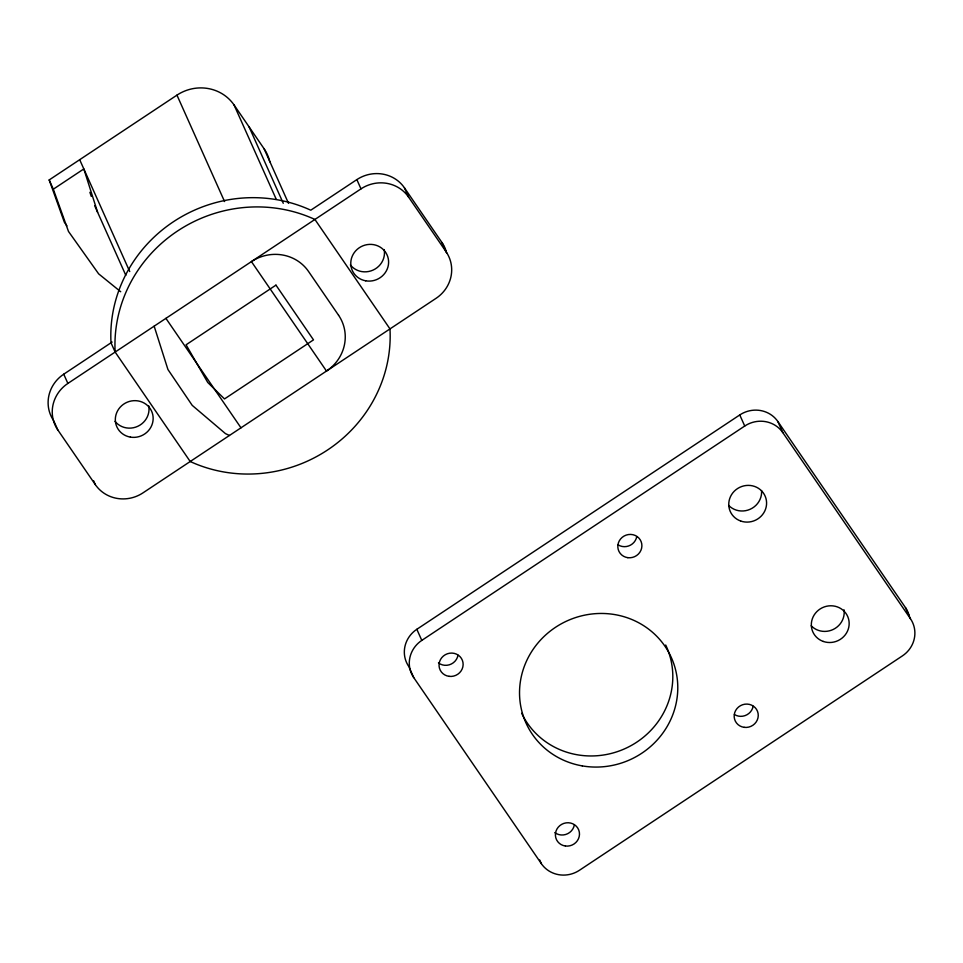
<?xml version="1.0" encoding="UTF-8"?>
<svg xmlns="http://www.w3.org/2000/svg" width="963" height="963" viewBox="0 0 963 963"><rect width="100%" height="100%" fill="white"/><g stroke="black" fill="none" stroke-linecap="round" stroke-linejoin="round"><path stroke-width="1.44" d="M66.941 225.848L64.352 222.212L49.185 179.949L176.963 95.132A41.578 39.76 -24.1 0 1 234.081 105.003L264.103 148.784L288.527 203.362M120.712 291.741L98.623 273.829L68.493 231.457L53.314 189.193L83.829 168.934L97.612 212.281M115.139 352.049A138.612 132.545 -24.1 0 1 314.913 219.456L389.979 328.913A138.612 132.545 -24.1 0 1 190.217 461.518L115.139 352.049L111.01 342.804A138.612 132.545 -24.1 0 1 310.772 210.199L356.852 179.612A34.656 33.139 -24.1 0 1 404.448 187.845L441.993 242.58L446.122 251.825A34.656 33.139 -24.1 0 1 436.058 298.325L142.945 492.887A34.656 33.139 -24.1 0 1 95.349 484.666L57.804 429.931L53.675 420.687A34.656 33.139 -24.1 0 1 63.739 374.186L112.129 342.058M57.804 429.931A34.656 33.139 -24.1 0 1 67.879 383.43L360.993 188.868A34.656 33.139 -24.1 0 1 408.589 197.09L446.122 251.825M416.835 629.296L739.765 414.945A27.722 26.507 -24.1 0 1 777.851 421.517L905.473 607.605L910.432 618.703A27.722 26.507 -24.1 0 1 902.379 655.911L579.449 870.275A27.722 26.507 -24.1 0 1 541.362 863.691L413.741 677.603L408.781 666.504A27.722 26.507 -24.1 0 1 416.835 629.296L421.794 640.395A27.722 26.507 -24.1 0 0 413.741 677.603M421.794 640.395L744.736 426.031A27.722 26.507 -24.1 0 1 782.811 432.616L910.432 618.703M229.447 435.469L225.438 433.603L192.215 405.363L167.935 369.503L154.152 326.156M165.913 318.356L240.979 427.825M777.851 421.517L782.811 432.616M739.765 414.945L744.736 426.031M404.448 187.845L408.589 197.09M356.852 179.612L360.993 188.868M249.092 126.899L283.278 203.301M234.081 105.003L276.188 199.148M539.713 859.983L541.362 863.691M176.963 95.132L224.572 201.556M79.688 159.689L129.74 271.578M94.699 205.757L125.828 275.346M49.185 179.949L53.314 189.193M63.739 374.186L67.879 383.43M93.567 480.706L95.349 484.666M89.896 192.299L91.28 196.428M761.564 490.576A19.055 18.225 -24.1 0 1 750.177 509.258A19.055 18.225 -24.1 0 1 728.642 505.382M574.357 824.906A12.134 11.592 -24.1 0 1 554.796 832.574M636.76 536.572A12.134 11.592 -24.1 0 1 618.041 544.829M753.126 706.24A12.134 11.592 -24.1 0 1 734.408 714.498M457.991 655.237A12.134 11.592 -24.1 0 1 438.442 662.905M905.473 607.605A27.722 26.507 -24.1 0 1 909.216 616.019M665.698 645.017A79.7 76.221 -24.1 0 1 626.48 747.962A79.7 76.221 -24.1 0 1 521.681 713.306M844.009 609.796A19.055 18.225 -24.1 0 1 833.32 629.405A19.055 18.225 -24.1 0 1 811.219 625.794M148.687 405.724A19.055 18.225 -24.1 0 1 137.781 426.308A19.055 18.225 -24.1 0 1 115.006 421.325M384.177 249.598A19.055 18.225 -24.1 0 1 373.078 270.085A19.055 18.225 -24.1 0 1 350.351 264.909M441.993 242.58A34.656 33.139 -24.1 0 1 446.676 253.088M264.103 148.784A41.578 39.76 -24.1 0 1 269.821 161.832M275.96 285.132L186.076 344.79L207.731 382.455L224.499 398.935L313.493 339.867L275.96 285.132M338.567 315.25L308.545 271.47A41.578 39.76 -24.1 0 0 251.427 261.599L326.493 371.056A41.578 39.76 -24.1 0 0 338.567 315.25M740.667 521.019A19.055 18.225 -24.1 0 0 766.392 500.483A19.055 18.225 -24.1 0 0 735.949 489.71A19.055 18.225 -24.1 0 0 740.667 521.019M627.84 557.673A12.134 11.592 -24.1 0 0 641.153 541.663A12.134 11.592 -24.1 0 0 620.593 538.943A12.134 11.592 -24.1 0 0 627.84 557.673M449.071 676.339A12.134 11.592 -24.1 0 0 462.384 660.329A12.134 11.592 -24.1 0 0 441.824 657.597A12.134 11.592 -24.1 0 0 449.071 676.339M744.194 727.342A12.134 11.592 -24.1 0 0 757.508 711.332A12.134 11.592 -24.1 0 0 736.948 708.599A12.134 11.592 -24.1 0 0 744.194 727.342M823.245 641.43A19.055 18.225 -24.1 0 0 848.969 620.894A19.055 18.225 -24.1 0 0 818.526 610.109A19.055 18.225 -24.1 0 0 823.245 641.43M565.425 846.008A12.134 11.592 -24.1 0 0 578.739 829.998A12.134 11.592 -24.1 0 0 558.179 827.265A12.134 11.592 -24.1 0 0 565.425 846.008M582.278 765.898A79.7 76.221 -24.1 0 0 673.883 664.025A79.7 76.221 -24.1 0 0 539.798 640.852A79.7 76.221 -24.1 0 0 582.278 765.898M130.414 437.118A19.055 18.225 -24.1 0 0 152.202 412.67A19.055 18.225 -24.1 0 0 120.11 407.265A19.055 18.225 -24.1 0 0 130.414 437.118M365.699 280.811A19.055 18.225 -24.1 0 0 387.704 256.543A19.055 18.225 -24.1 0 0 355.672 250.862A19.055 18.225 -24.1 0 0 365.699 280.811"/></g></svg>
